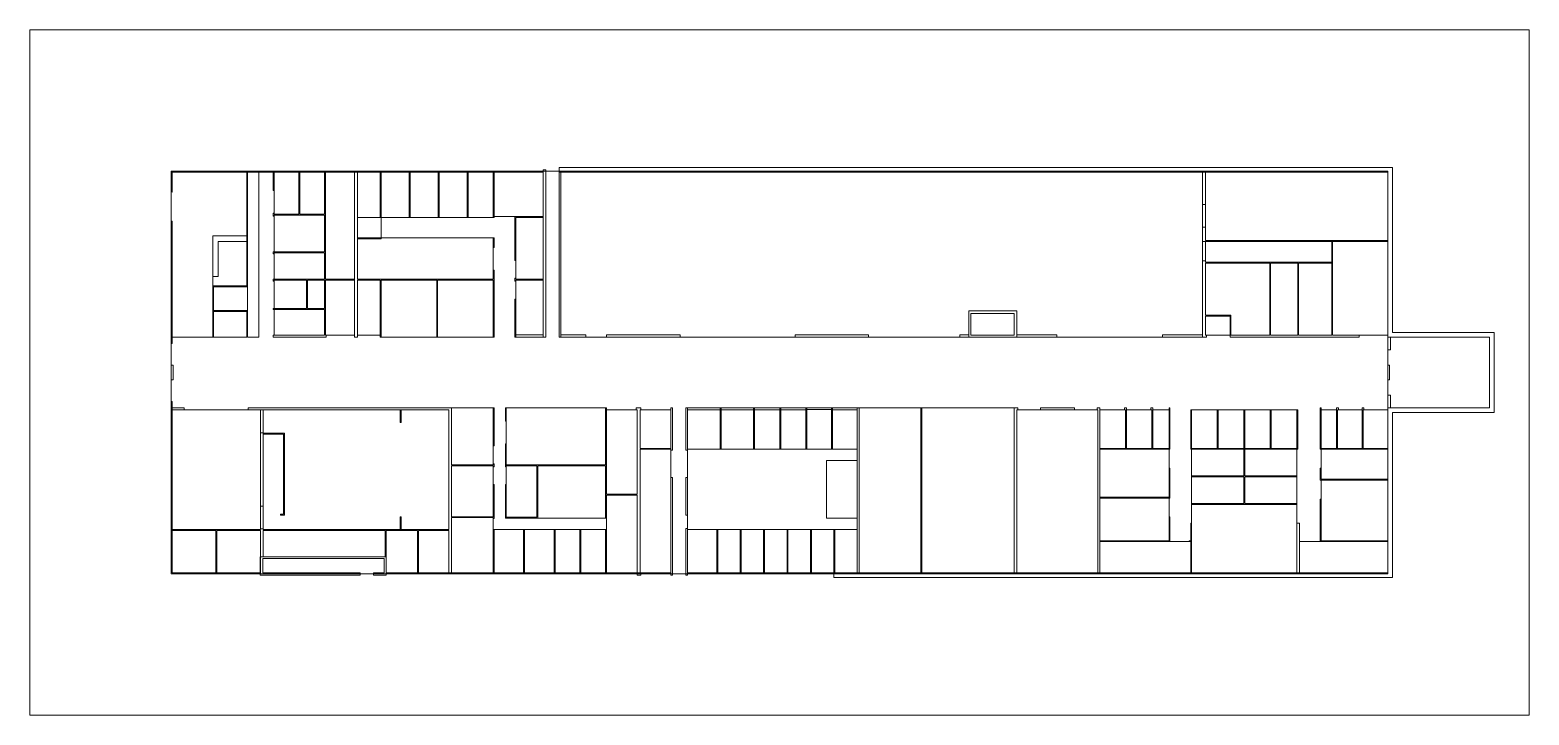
# Model space of a CAD drawing. Header units: millimetres. Extents: x -94006 to 224194, y -120298 to 25102.
import ezdxf

# ---------------------------------------------------------------- set-up
doc = ezdxf.new("R2010")
doc.units = ezdxf.units.MM
doc.header["$MEASUREMENT"] = 0
doc.linetypes.add('PDF Ligne tiretée 1', pattern=[158.75, 88.194444, -70.555556])
for name, color, linetype in [('Administratif', 7, 'Continuous'), ('Amphitheatre', 7, 'Continuous'), ('Emprise', 7, 'Continuous'), ('Entree_Sortie', 7, 'Continuous'), ('Locaux_Etudiants', 7, 'Continuous'), ('Magasins', 7, 'Continuous'), ('Murs', 7, 'Continuous'), ('Restauration', 7, 'Continuous')]:
    doc.layers.add(name, color=color, linetype=linetype)

msp = doc.modelspace()

# ---------------------------------------------------------------- linework, layer by layer
at = {"layer": 'Administratif', "color": 5, "linetype": 'Continuous', "lineweight": 18}
for points in [[(-19645, -5098), (-24506, -5098), (-24506, -14692), (-19645, -14692)], [(-13498, -14692), (-19445, -14692), (-19445, -5098), (-13498, -5098)], [(-7351, -5098), (-13298, -5098), (-13298, -14692), (-7351, -14692)], [(-1204, -14692), (-7151, -14692), (-7151, -5098), (-1204, -5098)], [(4298, -5098), (-1004, -5098), (-1004, -14692), (4298, -14692)], [(14894, -14492), (4498, -14492), (4498, -5098), (14894, -5098)], [(194194, -19572), (155498, -19572), (155498, -5098), (194194, -5098)], [(4298, -18992), (-19445, -18992), (-19445, -14692), (-24506, -14692), (-24506, -27798), (4298, -27798)], [(14894, -27798), (9098, -27798), (9098, -14692), (14894, -14692)], [(155498, -19769), (182314, -19769), (182314, -24172), (155498, -24172)], [(194194, -39698), (182513, -39698), (182513, -19769), (194194, -19769)], [(169151, -24371), (160925, -24371), (155499, -24370), (155498, -35437), (160925, -35437), (160925, -39698), (169151, -39698)], [(175094, -39698), (169351, -39698), (169351, -24371), (175094, -24371)], [(182314, -24372), (175294, -24372), (175294, -39698), (182314, -39698)], [(-19645, -27998), (-24506, -27998), (-24506, -39698), (-19645, -39698)], [(-7674, -40098), (-19445, -40098), (-19445, -27998), (-7674, -27998)], [(4298, -27998), (-7474, -27998), (-7474, -40098), (4298, -40098)], [(14894, -27998), (9098, -27998), (9098, -40098), (14894, -40098)], [(155498, -35637), (160725, -35637), (160725, -39698), (155498, -39698)], [(-4506, -55098), (4298, -55098), (4298, -67198), (-4506, -67198)], [(7098, -55098), (28194, -55098), (28194, -67198), (7098, -67198)], [(28394, -73432), (34894, -73432), (34894, -55498), (28394, -55498)], [(35494, -55498), (41994, -55498), (41994, -63698), (35494, -63698)], [(183527, -55498), (188761, -55498), (188761, -63698), (183527, -63698)], [(188959, -63698), (194194, -63698), (194194, -55498), (188959, -55498)], [(35494, -63898), (41994, -63898), (41994, -90098), (35494, -90098)], [(194194, -70252), (180094, -70252), (180094, -63898), (194194, -63898)], [(-4506, -67398), (4298, -67398), (4298, -78198), (-4506, -78198)], [(7098, -67398), (13603, -67398), (13603, -78300), (7098, -78300)], [(13803, -78500), (28194, -78500), (28194, -67398), (13803, -67398)], [(180094, -83298), (194194, -83298), (194194, -70452), (180094, -70452)], [(34894, -90098), (28394, -90098), (28394, -73632), (34894, -73632)], [(-4506, -78398), (4298, -78398), (4298, -90098), (-4506, -90098)], [(-63806, -81100), (-54554, -81100), (-54554, -90098), (-63806, -90098)], [(-54355, -90098), (-45106, -90098), (-45106, -81100), (-54355, -81100)], [(-44506, -81100), (-18615, -81100), (-18615, -86698), (-44506, -86698)], [(-18415, -81100), (-11760, -81100), (-11760, -90098), (-18415, -90098)], [(-11561, -81100), (-5106, -81100), (-5106, -90098), (-11561, -90098)], [(10772, -80900), (4498, -80900), (4498, -90098), (10772, -90098)], [(17246, -80900), (10972, -80900), (10972, -90098), (17246, -90098)], [(22720, -90098), (17446, -90098), (17446, -80900), (22720, -80900)], [(28194, -80900), (22920, -80900), (22920, -90098), (28194, -90098)]]:
    msp.add_lwpolyline(points, close=True, dxfattribs=at)
at = {"layer": 'Amphitheatre', "color": 12, "linetype": 'Continuous', "lineweight": 18}
for points in [[(-63806, -55498), (-45106, -55498), (-45106, -80900), (-63806, -80900)], [(-44506, -80900), (-5106, -80900), (-5106, -55498), (-44506, -55498)]]:
    msp.add_lwpolyline(points, close=True, dxfattribs=at)
at = {"layer": 'Emprise', "color": 7, "linetype": 'Continuous', "lineweight": 18}
for points in [[(224194, -120298), (-94006, -120298), (-94006, 25102), (224194, 25102)], [(194194, -90298), (-64006, -90298), (-64006, -4898), (194194, -4898)]]:
    msp.add_lwpolyline(points, close=True, dxfattribs=at)
at = {"layer": 'Entree_Sortie', "color": 20, "linetype": 'Continuous', "lineweight": 18}
for points in [[(-64006, -49124), (-63606, -49124), (-63606, -46061), (-64006, -46061)], [(194194, -49130), (194594, -49130), (194594, -46066), (194194, -46066)]]:
    msp.add_lwpolyline(points, close=True, dxfattribs=at)
at = {"layer": 'Locaux_Etudiants', "color": 6, "linetype": 'Continuous', "lineweight": 18}
for points in [[(45594, -55098), (52488, -55098), (52488, -63898), (45594, -63898)], [(52688, -63898), (59588, -63898), (59588, -55098), (52688, -55098)], [(59788, -55098), (65194, -55098), (65194, -63898), (59788, -63898)], [(65394, -63898), (70674, -63898), (70674, -55098), (65394, -55098)], [(70874, -55098), (76114, -55098), (76114, -63898), (70874, -63898)], [(76314, -63898), (81594, -63898), (81594, -55098), (76314, -55098)], [(81994, -90098), (95094, -90098), (95094, -55098), (81994, -55098)], [(95294, -55098), (114894, -55098), (114894, -90098), (95294, -90098)], [(115494, -90098), (132692, -90098), (132692, -55498), (115494, -55498)], [(133093, -55498), (138521, -55498), (138521, -63698), (133093, -63698)], [(138721, -63698), (144150, -63698), (144150, -55498), (138721, -55498)], [(144350, -55498), (147779, -55498), (147779, -63698), (144350, -63698)], [(152579, -55498), (158008, -55498), (158008, -63698), (152579, -63698)], [(158207, -63698), (163636, -63698), (163636, -55498), (158207, -55498)], [(163837, -55498), (169265, -55498), (169265, -63698), (163837, -63698)], [(169465, -63698), (174894, -63698), (174894, -55498), (169465, -55498)], [(180094, -63698), (183327, -63698), (183327, -55498), (180094, -55498)], [(45594, -63898), (81594, -63898), (81594, -80900), (45594, -80900)], [(147779, -63898), (133093, -63898), (133093, -74039), (147779, -74039)], [(152579, -63898), (163636, -63898), (163636, -69548), (152579, -69548)], [(163836, -69548), (174894, -69548), (174894, -63898), (163836, -63898)], [(163636, -75398), (152579, -75398), (152579, -69748), (163636, -69748)], [(163836, -69748), (174894, -69748), (174894, -75398), (163836, -75398)], [(133093, -74239), (147779, -74239), (147779, -83298), (133093, -83298)], [(152579, -75598), (174894, -75598), (174894, -90098), (152579, -90098)], [(45594, -80900), (51795, -80900), (51795, -90098), (45594, -90098)], [(51995, -90098), (56761, -90098), (56761, -80900), (51995, -80900)], [(56961, -80900), (61728, -80900), (61728, -90098), (56961, -90098)], [(61928, -90098), (66694, -90098), (66694, -80900), (61928, -80900)], [(66894, -80900), (71661, -80900), (71661, -90098), (66894, -90098)], [(71861, -90098), (76628, -90098), (76628, -80900), (71861, -80900)], [(76827, -80900), (81594, -80900), (81594, -90098), (76827, -90098)], [(133093, -83496), (152379, -83496), (152379, -90098), (133093, -90098)], [(175494, -83498), (194194, -83498), (194194, -90098), (175494, -90098)]]:
    msp.add_lwpolyline(points, close=True, dxfattribs=at)
at = {"layer": 'Magasins', "color": 3, "linetype": 'Continuous', "lineweight": 18}
msp.add_lwpolyline([(154898, -5098), (18694, -5098), (18694, -40098), (105294, -40098), (105294, -34500), (115494, -34500), (115494, -40098), (154898, -40098)], close=True, dxfattribs=at)
at = {"layer": 'Murs', "color": 149, "linetype": 'Continuous', "lineweight": 18}
for p, q in [((-63806, -41463), (-64006, -41463)), ((-64006, -41463), (-64006, -53734)), ((-64006, -53734), (-63806, -53734))]:
    msp.add_line(p, q, dxfattribs=at)
for points in [[(-60920, -5098), (-63806, -5098), (-63806, -9343), (-64006, -9236), (-64006, -4898), (-61266, -4898)], [(-48006, -25237), (-47806, -25237), (-47806, -5097), (-48006, -5097)], [(-42406, -5098), (-42206, -5098), (-42206, -8998), (-42406, -8998)], [(-31106, -40098), (-42406, -40098), (-42406, -39698), (-42206, -39698), (-31506, -39698), (-31506, -34198), (-42206, -34198), (-42406, -34198), (-42406, -33998), (-42206, -33998), (-35319, -33998), (-35319, -31998), (-35119, -31998), (-35119, -33998), (-31506, -33998), (-31506, -27998), (-35119, -27998), (-35119, -28198), (-35319, -28198), (-35319, -27998), (-42206, -27998), (-42206, -28198), (-42406, -28198), (-42406, -27798), (-42206, -27798), (-31506, -27798), (-31506, -22198), (-42206, -22198), (-42206, -22398), (-42406, -22398), (-42406, -21998), (-42206, -21998), (-31506, -21998), (-31506, -14198), (-42206, -14198), (-42206, -14398), (-42406, -14398), (-42406, -13798), (-42206, -13798), (-42206, -13998), (-36956, -13998), (-36956, -13798), (-36756, -13798), (-36756, -13998), (-31506, -13998), (-31506, -5098), (-31306, -5098), (-31306, -27798), (-31106, -27798), (-31106, -27998), (-31306, -27998), (-31306, -39698), (-31106, -39698)], [(-36756, -5298), (-36756, -5098), (-36956, -5098), (-36956, -8998), (-36756, -8998)], [(-30806, -4898), (-32506, -4898), (-32506, -5097), (-30806, -5097)], [(-19445, -18992), (-19445, -19192), (-24506, -19192), (-24506, -27798), (4298, -27798), (4298, -25895), (4498, -25895), (4498, -27798), (4498, -40098), (4298, -40098), (4298, -39698), (4298, -27998), (-7474, -27998), (-7474, -39698), (-7474, -40098), (-7674, -40098), (-7674, -39698), (-7674, -27998), (-19445, -27998), (-19445, -39698), (-19445, -40098), (-19645, -40098), (-19645, -39698), (-19645, -27998), (-24506, -27998), (-24506, -39698), (-24506, -40098), (-25106, -40098), (-25106, -39698), (-25106, -27998), (-25106, -27798), (-25106, -5098), (-24506, -5098), (-24506, -18992), (-19645, -18992)], [(-19445, -14692), (-19645, -14692), (-19645, -5098), (-19445, -5098), (-19445, -14492)], [(-13298, -14692), (-13298, -14492), (-13298, -5098), (-13498, -5098), (-13498, -14492), (-13498, -14692)], [(-7151, -14692), (-7151, -14492), (-7151, -5098), (-7351, -5098), (-7351, -14492), (-7351, -14692)], [(-1004, -14692), (-1004, -14492), (-1004, -5098), (-1204, -5098), (-1204, -14492), (-1204, -14692)], [(4498, -14692), (4498, -14492), (4498, -5098), (4298, -5098), (4298, -14492), (4298, -14692)], [(14894, -40098), (15494, -40098), (15494, -4598), (14894, -4598)], [(76627, -91098), (195194, -91098), (195194, -56098), (216794, -56098), (216794, -39098), (195194, -39098), (195194, -4098), (18294, -4098), (18294, -5098), (194194, -5098), (194194, -40098), (215794, -40098), (215794, -55098), (194194, -55098), (194194, -90098), (76627, -90098)], [(18694, -5098), (18294, -5098), (18294, -40098), (18694, -40098)], [(154898, -11934), (155498, -11934), (155498, -5098), (154898, -5098)], [(-64006, -15413), (-64006, -41463), (-63806, -41463), (-63806, -15498)], [(14894, -14492), (14894, -14692), (9098, -14692), (9098, -23798), (8898, -23798), (8898, -14692), (8898, -14492)], [(-48006, -19777), (-54025, -19777), (-54025, -27237), (-55225, -27237), (-55225, -18577), (-48006, -18577)], [(4298, -21095), (4498, -21095), (4498, -18992), (4298, -18992)], [(154898, -16734), (154898, -19769), (155498, -19769), (158925, -19769), (158925, -19572), (155498, -19572), (155498, -16734)], [(182314, -19769), (163725, -19769), (163725, -19572), (194194, -19572), (194194, -19772)], [(154898, -40098), (154898, -23871), (155498, -23871), (155498, -24172), (158925, -24172), (158925, -24369), (155499, -24369), (155498, -35436), (155698, -35436), (155698, -35636), (155498, -35636), (155498, -39698), (155698, -39698), (155698, -40112), (155698, -40098)], [(174895, -24172), (178314, -24172), (178314, -24372), (175294, -24372), (175294, -39698), (182314, -39698), (182314, -24372), (182114, -24372), (182114, -24172), (182314, -24172), (182513, -24172), (182513, -39698), (188147, -39698), (188147, -40098), (160724, -40098), (160724, -39698), (160724, -35636), (160724, -35436), (160925, -35436), (160925, -39698), (169151, -39698), (169151, -24369), (163724, -24369), (163724, -24172), (171095, -24172), (171095, -24371), (169351, -24370), (169351, -39698), (175094, -39698), (175095, -24371), (174895, -24371)], [(14894, -27798), (14894, -27998), (9098, -27998), (9098, -28198), (8898, -28198), (8898, -27598), (9098, -27598), (9098, -27798)], [(-55025, -39697), (-55025, -34667), (-48006, -34667), (-48006, -34867), (-47806, -34867), (-47806, -34467), (-48006, -34467), (-55025, -34467), (-55025, -29437), (-48006, -29437), (-47806, -29437), (-47806, -29037), (-48006, -29037), (-48006, -29237), (-55225, -29237), (-55225, -40097), (-55025, -40097)], [(9098, -40098), (8898, -40098), (8898, -31998), (9098, -31998), (9098, -39698)], [(115494, -34499), (105294, -34499), (105294, -40098), (115494, -40098)], [(114894, -35101), (105694, -35101), (105694, -39698), (114894, -39698)], [(14894, -39598), (9098, -39598), (9098, -40098), (14894, -40098)], [(23994, -39598), (18694, -39598), (18694, -40098), (23994, -40098)], [(43994, -39598), (28394, -39598), (28394, -40098), (43994, -40098)], [(83994, -39598), (68394, -39598), (68394, -40098), (83994, -40098)], [(105294, -39598), (103394, -39598), (103394, -40098), (105294, -40098)], [(123994, -39598), (115494, -39598), (115494, -40098), (123994, -40098)], [(154898, -39598), (146394, -39598), (146394, -40098), (154898, -40098)], [(194195, -42786), (194795, -42786), (194795, -40112), (194195, -40112)], [(-45109, -90098), (-63806, -90098), (-63806, -53734), (-64006, -53734), (-64006, -90298), (-45109, -90298)], [(194195, -55101), (194795, -55101), (194795, -52420), (194195, -52420)], [(-61257, -55098), (-63806, -55098), (-63806, -55498), (-61257, -55498)], [(-4506, -55098), (-4506, -67198), (4298, -67198), (4298, -66998), (4498, -66998), (4498, -67598), (4298, -67598), (4298, -67398), (-4506, -67398), (-4506, -78198), (4298, -78198), (4298, -71398), (4498, -71398), (4498, -78598), (4298, -78598), (4298, -78398), (-4506, -78398), (-4506, -90098), (-5106, -90098), (-5106, -81100), (-5306, -81100), (-5306, -80900), (-5106, -80900), (-5106, -55498), (-15215, -55498), (-15215, -58200), (-15415, -58200), (-15415, -55498), (-47657, -55498), (-47657, -55098)], [(4298, -55098), (4498, -55098), (4498, -63198), (4298, -63198)], [(7098, -55098), (6898, -55098), (6898, -57948), (7098, -57948)], [(13803, -78500), (13803, -67398), (28194, -67398), (28194, -78500), (28394, -78500), (28394, -73632), (34894, -73632), (34894, -90098), (35494, -90098), (35494, -63898), (41994, -63898), (41994, -63698), (35494, -63698), (35494, -55498), (35694, -55498), (35694, -55098), (34694, -55098), (34694, -55498), (34894, -55498), (34894, -73432), (28394, -73432), (28394, -55498), (28394, -55098), (28194, -55098), (28194, -67198), (7098, -67198), (7098, -62748), (6898, -62748), (6898, -67598), (7098, -67598), (7098, -67398), (13603, -67398), (13603, -78300), (7098, -78300), (7098, -71398), (6898, -71398), (6898, -78500)], [(42394, -55098), (41994, -55098), (41994, -64097), (42394, -64097)], [(45194, -55098), (45594, -55098), (45594, -64097), (45194, -64097)], [(52488, -55098), (45594, -55098), (45594, -55498), (52488, -55498)], [(52488, -63898), (52688, -63898), (52688, -55098), (52488, -55098)], [(59585, -55110), (52691, -55110), (52691, -55510), (59585, -55510)], [(59588, -63898), (59788, -63898), (59788, -55098), (59588, -55098)], [(65194, -55092), (59788, -55092), (59788, -55492), (65194, -55492)], [(65194, -63898), (65394, -63898), (65394, -55098), (65194, -55098)], [(70674, -55104), (65394, -55104), (65394, -55504), (70674, -55504)], [(70674, -63898), (70874, -63898), (70874, -55098), (70674, -55098)], [(76114, -55086), (70874, -55086), (70874, -55486), (76114, -55486)], [(76114, -63898), (76314, -63898), (76314, -55098), (76114, -55098)], [(81594, -55098), (76314, -55098), (76314, -55498), (81594, -55498)], [(81594, -90098), (81994, -90098), (81994, -55098), (81594, -55098)], [(95094, -90098), (95294, -90098), (95294, -55098), (95094, -55098)], [(114894, -55098), (114894, -90098), (115494, -90098), (115494, -55498), (115694, -55498), (115694, -55098)], [(127694, -55098), (120494, -55098), (120494, -55498), (127694, -55498)], [(174894, -63898), (152379, -63898), (152379, -55498), (152579, -55498), (152579, -63698), (158008, -63698), (158008, -55498), (158207, -55498), (158207, -63698), (163636, -63698), (163636, -55498), (163837, -55498), (163837, -63698), (169265, -63698), (169265, -55498), (169465, -55498), (169465, -63698), (174894, -63698), (174894, -55498), (175094, -55498), (175094, -63898)], [(180094, -63898), (194194, -63898), (194194, -63698), (188958, -63698), (188958, -55498), (189158, -55498), (189158, -55098), (188761, -55098), (188761, -55498), (188761, -63698), (183527, -63698), (183527, -55498), (183727, -55498), (183727, -55098), (183327, -55098), (183327, -55498), (183327, -63698), (180094, -63697), (180094, -55498), (180094, -55098), (179894, -55098), (179894, -63898)], [(-40807, -77700), (-40807, -77900), (-40007, -77900), (-40007, -60498), (-44506, -60498), (-44506, -60434), (-45106, -60434), (-45106, -76000), (-44506, -76000), (-44506, -60698), (-40207, -60698), (-40207, -77700)], [(163636, -63898), (163636, -69548), (152579, -69548), (152579, -69748), (163636, -69748), (163636, -75398), (152579, -75398), (152579, -75598), (174894, -75598), (174894, -75398), (163836, -75398), (163836, -69748), (174894, -69748), (174894, -69548), (163836, -69548), (163836, -63898)], [(41994, -90598), (42394, -90598), (42394, -69898), (41994, -69898)], [(45194, -69898), (45594, -69898), (45594, -77900), (45194, -77900)], [(180094, -67897), (180094, -70251), (194194, -70251), (194194, -70451), (180094, -70451), (179894, -70451), (179894, -67897)], [(180094, -74451), (179894, -74451), (179894, -83298), (179894, -83498), (194194, -83498), (194194, -83298), (180094, -83298)], [(-9103, -80900), (-15215, -80900), (-15215, -78198), (-15415, -78198), (-15415, -80900), (-15415, -81100), (-11761, -81100), (-11761, -81300), (-11561, -81300), (-11561, -81100), (-9103, -81100)], [(-58554, -81100), (-63806, -81100), (-63806, -80900), (-58554, -80900)], [(-54754, -81100), (-54554, -81100), (-54554, -90098), (-54355, -90098), (-54355, -81100), (-54154, -81100), (-54154, -80900), (-54754, -80900)], [(-44306, -80900), (-44506, -80900), (-44506, -80800), (-45106, -80800), (-45106, -80900), (-50354, -80900), (-50354, -81100), (-45106, -81100), (-45106, -86695), (-44506, -86695), (-44506, -81100), (-44306, -81100)], [(-40007, -81100), (-18615, -81100), (-18615, -86698), (-18415, -86698), (-18415, -81100), (-18415, -80900), (-40007, -80900)], [(4498, -80900), (4298, -80900), (4298, -90098), (4498, -90098)], [(10772, -90098), (10972, -90098), (10972, -80900), (10772, -80900)], [(17246, -80900), (17446, -80900), (17446, -90098), (17246, -90098)], [(22720, -90098), (22920, -90098), (22920, -80900), (22720, -80900)], [(28194, -90098), (28394, -90098), (28394, -80900), (28194, -80900)], [(45594, -80700), (45194, -80700), (45194, -90598), (45594, -90598)], [(51795, -90098), (51995, -90098), (51995, -80900), (51795, -80900)], [(56761, -90098), (56961, -90098), (56961, -80900), (56761, -80900)], [(61728, -90098), (61928, -90098), (61928, -80900), (61728, -80900)], [(66694, -90098), (66894, -90098), (66894, -80900), (66694, -80900)], [(71661, -90098), (71861, -90098), (71861, -80900), (71661, -80900)], [(76627, -90098), (76827, -90098), (76827, -80900), (76627, -80900)], [(152379, -79598), (152379, -83298), (152079, -83298), (152079, -83497), (152379, -83497), (152379, -90098), (152579, -90098), (152579, -79598)], [(175494, -83498), (175494, -83298), (175494, -79598), (174894, -79598), (174894, -90098), (175494, -90098)], [(-11761, -90098), (-11561, -90098), (-11561, -85100), (-11761, -85100)], [(-18415, -90598), (-18415, -86698), (-45110, -86695), (-45110, -90598), (-23911, -90598), (-23911, -90098), (-44610, -90098), (-44610, -87095), (-18815, -87098), (-18815, -90098), (-21111, -90098), (-21111, -90598)], [(-14415, -90298), (34894, -90298), (34894, -90098), (-14415, -90098)], [(34894, -90598), (35694, -90598), (35694, -90098), (34894, -90098)], [(37494, -90298), (41994, -90298), (41994, -90098), (37494, -90098)], [(76627, -90098), (45594, -90098), (45594, -90298), (76627, -90298)]]:
    msp.add_lwpolyline(points, close=True, dxfattribs=at)
for points in [[(-56991, -5097), (-36306, -5097), (-36306, -4898), (-56655, -4898)], [(14894, -4898), (-27006, -4898), (-27006, -5098), (14894, -5098)], [(133092, -83496), (147979, -83496), (147979, -83298), (147979, -78238), (147779, -78238), (147779, -83298), (133092, -83298), (133093, -83496), (133093, -90098), (132693, -90098), (132693, -55498), (132492, -55498), (132492, -55098), (133093, -55098), (133093, -55498), (133092, -83298)], [(133093, -63898), (133093, -74238), (147979, -74238), (147979, -74038), (147979, -67897), (147779, -67897), (147779, -74038), (133093, -74038), (133093, -63898), (147979, -63898), (147979, -55098), (147779, -55098), (147779, -55498), (147779, -63698), (144350, -63698), (144350, -55498), (144350, -55098), (143950, -55098), (143950, -55498), (144150, -55498), (144150, -63698), (138721, -63698), (138721, -55498), (138721, -55098), (138321, -55098), (138321, -55498), (138521, -55498), (138521, -63698), (133092, -63698)], [(81594, -78494), (75094, -78494), (75094, -66297), (81594, -66297)]]:
    msp.add_lwpolyline(points, dxfattribs=at)
at = {"layer": 'Murs', "color": 147, "linetype": 'PDF Ligne tiretée 1', "lineweight": 18}
for points in [[(18694, -20298), (18694, -24498)], [(215794, -40098), (215794, -55098)], [(-30907, -87097), (-44607, -87097)], [(-44607, -87097), (-44607, -90098)], [(-29707, -90098), (-44607, -90098)]]:
    msp.add_lwpolyline(points, dxfattribs=at)
at = {"layer": 'Restauration', "color": 2, "linetype": 'Continuous', "lineweight": 18}
for points in [[(-64006, -5097), (-48006, -5097), (-48006, -18578), (-55225, -18578), (-55225, -40098), (-64006, -40098)], [(-45406, -5098), (-47806, -5098), (-47806, -40098), (-45406, -40098)], [(-36956, -13998), (-42206, -13998), (-42206, -5098), (-36956, -5098)], [(-31506, -5098), (-36756, -5098), (-36756, -13998), (-31506, -13998)], [(-25106, -27798), (-31306, -27798), (-31306, -5098), (-25106, -5098)], [(-31506, -14198), (-42206, -14198), (-42206, -21998), (-31506, -21998)], [(-48006, -29238), (-55225, -29238), (-55225, -27238), (-54025, -27238), (-54025, -19778), (-48006, -19778)], [(-31506, -27798), (-42206, -27798), (-42206, -22198), (-31506, -22198)], [(-35319, -33998), (-42206, -33998), (-42206, -27998), (-35319, -27998)], [(-31506, -27998), (-35119, -27998), (-35119, -33999), (-31506, -33999)], [(-25106, -39698), (-31306, -39698), (-31306, -27998), (-25106, -27998)], [(-55025, -34468), (-47806, -34468), (-47806, -29438), (-55025, -29438)], [(-48006, -40098), (-55025, -40098), (-55025, -34668), (-48006, -34668)], [(-31506, -34198), (-42206, -34198), (-42206, -39698), (-31506, -39698)]]:
    msp.add_lwpolyline(points, close=True, dxfattribs=at)

doc.saveas('drawing.dxf')
